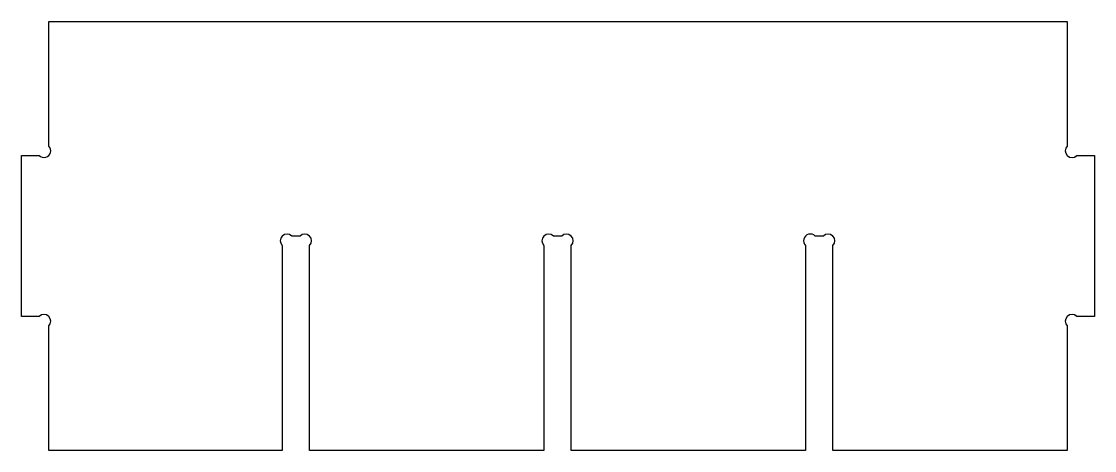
# Model space of a CAD drawing. Header units: inches. Extents: x -9.7 to 10.3, y 13 to 21.
import ezdxf

# ---------------------------------------------------------------- set-up
doc = ezdxf.new("R2010")
doc.units = ezdxf.units.IN
doc.layers.get('0').update_dxf_attribs({"linetype": 'CONTINUOUS'})

msp = doc.modelspace()

# ---------------------------------------------------------------- linework, layer by layer
msp.add_lwpolyline([(-4.705, 17, 1), (-4.882, 16.823), (-4.882, 13), (-9.235, 13), (-9.235, 15.323, 1), (-9.412, 15.5), (-9.743, 15.5), (-9.743, 18.5), (-9.412, 18.5, 1), (-9.235, 18.677), (-9.235, 21), (9.749, 21), (9.749, 18.677, 1), (9.926, 18.5), (10.257, 18.5), (10.257, 15.5), (9.926, 15.5, 1), (9.749, 15.323), (9.749, 13), (5.38, 13), (5.38, 16.823, 1), (5.203, 17), (5.049, 17, 1), (4.872, 16.823), (4.872, 13), (0.503, 13), (0.503, 16.823, 1), (0.326, 17), (0.172, 17, 1), (-0.005, 16.823), (-0.005, 13), (-4.374, 13), (-4.374, 16.823, 1), (-4.551, 17)], format="xyb", close=True)

doc.saveas('drawing.dxf')
